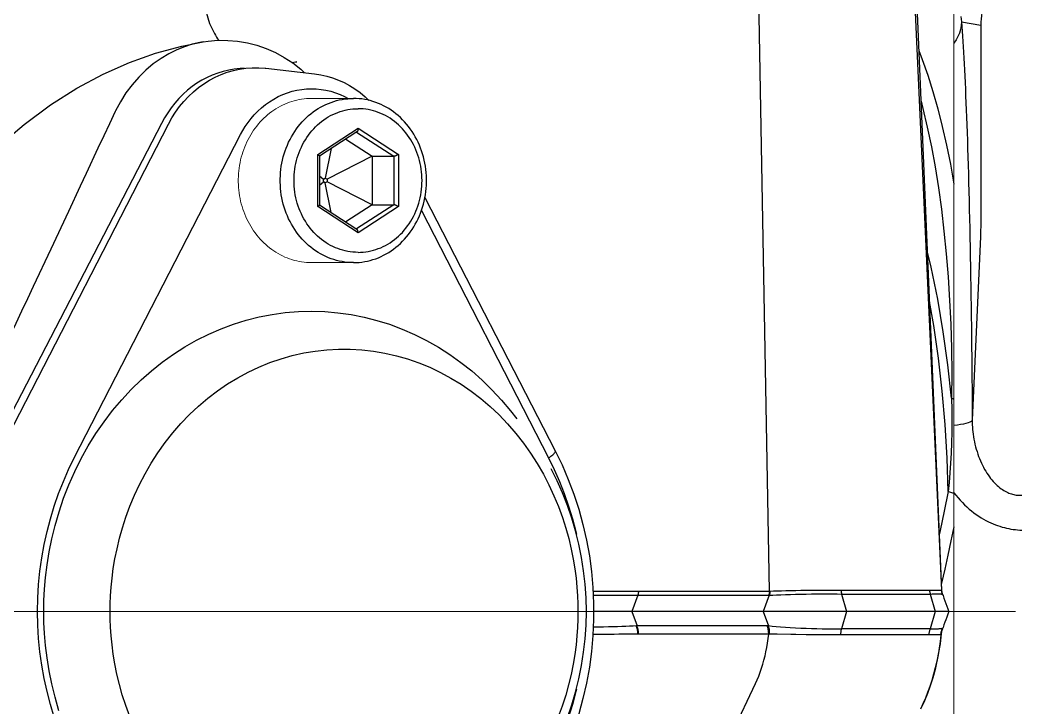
# Model space of a CAD drawing. Header units: millimetres. Extents: x 100 to 940, y 100 to 694.
# Drawn here: x 602.159 to 603.074, y 559.418 to 560.046 of the extents above; entities that cross this region are included whole.
import ezdxf

# ---------------------------------------------------------------- set-up
doc = ezdxf.new("R2010")
doc.units = ezdxf.units.MM
doc.linetypes.add('CENTER', pattern=[2, 1.25, -0.25, 0.25, -0.25])
for name, color, linetype, lineweight in [('CL', 1, 'CENTER', 9), ('DTM_AXIS', 7, 'Continuous', 9), ('OUTLINE', 6, 'Continuous', 9)]:
    doc.layers.add(name, color=color, linetype=linetype, lineweight=lineweight)

msp = doc.modelspace()

# ---------------------------------------------------------------- linework, layer by layer
at = {"color": 9, "linetype": 'Continuous'}
for p, q in [((602.84312, 559.52469), (602.83235, 560.13632)), ((603.01853, 560.04472), (603.03624, 560.04159)), ((603.03624, 560.04159), (603.03624, 559.86787)), ((602.32574, 560.02643), (602.32265, 560.02586)), ((602.4115, 560.00831), (602.40747, 560.0073)), ((602.24583, 559.9634), (602.2455, 559.96273)), ((602.20809, 559.6464), (602.36, 559.94172)), ((602.43045, 559.92364), (602.46729, 559.94751)), ((602.46601, 559.94399), (602.50009, 559.92191)), ((602.46729, 559.94751), (602.50413, 559.92364)), ((602.43045, 559.8759), (602.43045, 559.92364)), ((602.50009, 559.92191), (602.50009, 559.87764)), ((602.50413, 559.92364), (602.50413, 559.8759)), ((602.46729, 559.85203), (602.43045, 559.8759)), ((602.50009, 559.87764), (602.46601, 559.85555)), ((602.50413, 559.8759), (602.46729, 559.85203)), ((602.2027, 559.8715), (602.18657, 559.83716)), ((602.52519, 559.87225), (602.64137, 559.6464)), ((603.03587, 559.84858), (603.02837, 559.68098)), ((602.3574, 559.7196), (602.367, 559.72476)), ((603.00033, 559.53179), (603.00014, 559.53096)), ((602.68198, 559.52457), (602.6912, 559.52463)), ((602.6912, 559.52463), (602.70051, 559.52468)), ((602.70051, 559.52468), (602.70922, 559.52471)), ((602.70922, 559.52471), (602.71698, 559.52471)), ((602.72283, 559.52089), (602.71728, 559.50602)), ((602.72283, 559.52089), (602.84242, 559.5209)), ((602.72344, 559.52469), (602.84312, 559.52469)), ((602.8429, 559.52091), (602.83736, 559.50602)), ((602.84242, 559.5209), (602.8429, 559.52091)), ((602.84312, 559.52469), (602.84352, 559.5247)), ((602.90873, 559.52547), (602.98929, 559.52547)), ((602.90902, 559.522), (602.99005, 559.522)), ((602.90902, 559.522), (602.9135, 559.50602)), ((602.99005, 559.522), (602.99453, 559.50602)), ((602.99169, 559.52552), (602.99394, 559.52555)), ((602.99184, 559.52205), (602.99301, 559.52208)), ((602.99301, 559.52208), (602.99468, 559.52211)), ((602.99394, 559.52555), (602.99499, 559.52557)), ((602.99468, 559.52211), (602.99571, 559.52212)), ((602.99499, 559.52557), (602.99596, 559.52557)), ((602.99571, 559.52212), (602.99668, 559.52213)), ((602.99596, 559.52557), (602.99684, 559.52557)), ((602.99668, 559.52213), (602.99757, 559.52212)), ((602.99684, 559.52557), (602.99764, 559.52557)), ((603.00021, 559.52545), (603.00037, 559.52545)), ((603.00089, 559.52198), (603.00101, 559.52196)), ((603.00102, 559.52195), (603.00111, 559.52195)), ((603.00102, 559.52195), (603.00167, 559.52054)), ((602.71728, 559.50602), (602.72215, 559.49295)), ((602.83736, 559.50602), (602.84225, 559.4929)), ((602.9135, 559.50602), (602.90903, 559.49007)), ((602.99453, 559.50602), (602.99005, 559.49007)), ((602.72215, 559.49295), (602.72142, 559.49293)), ((602.84106, 559.49296), (602.72215, 559.49295)), ((603.00097, 559.48997), (603.00124, 559.49057)), ((602.72355, 559.48535), (602.7231, 559.48533)), ((602.84246, 559.48536), (602.72355, 559.48535)), ((602.98889, 559.4848), (602.90828, 559.48479)), ((602.99005, 559.49007), (602.90903, 559.49007)), ((602.99144, 559.48474), (602.98889, 559.4848)), ((602.9931, 559.48472), (602.99144, 559.48474)), ((602.99667, 559.49001), (602.99595, 559.48999)), ((602.99735, 559.49003), (602.99667, 559.49001)), ((602.99975, 559.48482), (602.99967, 559.48484)), ((602.99991, 559.48482), (602.99975, 559.48482)), ((602.72726, 559.22189), (602.83046, 559.4404)), ((602.98554, 559.42681), (602.98332, 559.4217)), ((602.98332, 559.4217), (602.98097, 559.41676))]:
    msp.add_line(p, q, dxfattribs=at)
at = {"color": 7, "linetype": 'Continuous'}
for p, q in [((602.97464, 560.13727), (603.00037, 559.52545)), ((602.32584, 560.02645), (602.32574, 560.02643)), ((602.38311, 560.00235), (602.42765, 559.99718)), ((602.28785, 559.952), (602.13607, 559.65918)), ((602.14216, 559.65602), (602.29408, 559.95134)), ((602.29052, 559.95692), (602.28785, 559.952)), ((602.46627, 559.94416), (602.43213, 559.92204)), ((602.45605, 559.93754), (602.48017, 559.92191)), ((602.43209, 559.92211), (602.43209, 559.87744)), ((602.4429, 559.92902), (602.43731, 559.90199)), ((602.48017, 559.92191), (602.43901, 559.90088)), ((602.48017, 559.92191), (602.50009, 559.92191)), ((602.48017, 559.92191), (602.48017, 559.87764)), ((602.43209, 559.90399), (602.4356, 559.90088)), ((602.43209, 559.89556), (602.4356, 559.89867)), ((602.4356, 559.90088), (602.43731, 559.90199)), ((602.4356, 559.89867), (602.4356, 559.90088)), ((602.43731, 559.89756), (602.4356, 559.89867)), ((602.43731, 559.90199), (602.43901, 559.90088)), ((602.43901, 559.89867), (602.43731, 559.89756)), ((602.4429, 559.87053), (602.43731, 559.89756)), ((602.43901, 559.90088), (602.43901, 559.89867)), ((602.48017, 559.87764), (602.43901, 559.89867)), ((602.52842, 559.88431), (602.64749, 559.65284)), ((602.43209, 559.87754), (602.46627, 559.85539)), ((602.48017, 559.87764), (602.45605, 559.86201)), ((602.48017, 559.87764), (602.50009, 559.87764)), ((603.00167, 559.52054), (603.00111, 559.52195)), ((603.00167, 559.52054), (603.00256, 559.51824)), ((602.71729, 559.50602), (602.68248, 559.50603)), ((603.00696, 559.50602), (602.71728, 559.50602)), ((603.00167, 559.49151), (603.00136, 559.49073)), ((603.00012, 559.48639), (603, 559.48561)), ((602.98464, 559.42444), (602.98162, 559.41797))]:
    msp.add_line(p, q, dxfattribs=at)
at = {"color": 9, "linetype": 'Continuous'}
for points in [[(602.97179, 560.147), (602.97203, 560.14384), (602.97222, 560.14073), (603.00021, 559.52545)], [(602.30575, 560.1318), (602.33171, 560.04311)], [(603.04076, 560.06723), (603.03982, 560.06447), (603.03899, 560.06168), (603.03826, 560.05886), (603.03765, 560.05603), (603.03714, 560.05318), (603.03675, 560.0503), (603.03647, 560.04741), (603.0363, 560.04451), (603.03624, 560.04159)], [(603.01809, 560.04948), (603.01828, 560.04713), (603.01853, 560.04472)], [(602.33171, 560.04311), (602.33252, 560.04126), (602.33335, 560.03944), (602.33422, 560.03764), (602.33512, 560.03588), (602.33604, 560.03415), (602.33699, 560.03245), (602.33798, 560.03079), (602.33898, 560.02917), (602.33983, 560.02786)], [(603.01853, 560.04472), (603.01829, 560.04128), (603.01767, 560.03788), (603.01669, 560.03455), (603.01534, 560.03132), (603.01365, 560.02823), (603.01163, 560.0253)], [(603.01853, 560.04472), (603.01885, 560.04051), (603.01917, 560.03613), (603.01948, 560.03158), (603.01979, 560.02686), (603.02009, 560.02196), (603.02039, 560.01691), (603.02069, 560.01171), (603.02098, 560.00635), (603.02126, 560.00083), (603.02155, 559.99517), (603.02182, 559.98934), (603.02209, 559.98333), (603.02236, 559.97715), (603.02263, 559.97078), (603.02289, 559.96424), (603.02315, 559.95752), (603.0234, 559.95062), (603.02365, 559.94356), (603.0239, 559.93633), (603.02414, 559.92895), (603.02437, 559.92141), (603.0246, 559.91373), (603.02483, 559.9059), (603.02505, 559.89794), (603.02526, 559.88984), (603.02547, 559.88162), (603.02567, 559.87328), (603.02587, 559.86483), (603.02606, 559.85627), (603.02624, 559.84762), (603.02642, 559.83888), (603.02659, 559.83004), (603.02675, 559.82113), (603.02691, 559.81215), (603.02706, 559.8031), (603.0272, 559.79399), (603.02733, 559.78486), (603.02746, 559.77568), (603.02758, 559.76644), (603.0277, 559.75716), (603.02781, 559.74782), (603.02791, 559.7384), (603.028, 559.72885), (603.02809, 559.71922), (603.02817, 559.70961), (603.02824, 559.70005)], [(602.32265, 560.02586), (602.31584, 560.02422), (602.3089, 560.02203), (602.30181, 560.01921), (602.29458, 560.01566), (602.28732, 560.01137), (602.28025, 560.00636), (602.27343, 560.00065), (602.26691, 559.99422), (602.26085, 559.98723), (602.2553, 559.97976), (602.25029, 559.9718), (602.24583, 559.9634)], [(602.97963, 560.01855), (602.98277, 560.01045), (602.98775, 559.99612), (602.99246, 559.9811), (602.9969, 559.96539), (603.00103, 559.94905), (603.00486, 559.9321), (603.0084, 559.91458), (603.01163, 559.89651)], [(602.40696, 560.00763), (602.40859, 560.00789), (602.4115, 560.00831)], [(602.36, 559.94172), (602.36204, 559.9455), (602.36432, 559.9492), (602.36682, 559.95281), (602.36956, 559.95636), (602.37253, 559.95982), (602.37571, 559.9631), (602.3791, 559.9662), (602.38269, 559.96913), (602.38644, 559.97182), (602.39034, 559.97425), (602.3944, 559.97644), (602.39854, 559.97834), (602.40276, 559.97995), (602.40708, 559.98128), (602.41143, 559.98232), (602.41582, 559.98306), (602.42025, 559.98351), (602.42469, 559.98366), (602.42912, 559.98351), (602.43355, 559.98307), (602.43794, 559.98234), (602.4423, 559.98131), (602.44661, 559.97998), (602.45084, 559.97838), (602.45498, 559.97648), (602.45814, 559.97477)], [(602.98158, 559.97217), (602.98331, 559.96556), (602.98731, 559.9484), (602.99101, 559.93058), (602.99438, 559.91214), (602.99744, 559.89311), (603.00017, 559.87353), (603.00255, 559.85344), (603.00461, 559.83285), (603.00632, 559.81179), (603.00768, 559.79032), (603.00869, 559.76845), (603.00934, 559.74622), (603.00963, 559.72368), (603.00954, 559.70088)], [(602.2455, 559.96273), (602.24029, 559.95169), (602.23503, 559.94052), (602.22974, 559.92923)], [(602.22974, 559.92923), (602.21897, 559.90619), (602.21355, 559.89461), (602.2027, 559.8715)], [(603.03624, 559.86787), (603.03622, 559.86507), (603.0362, 559.86236), (603.03616, 559.8597), (603.03612, 559.85713), (603.03607, 559.85472), (603.03601, 559.8525), (603.03594, 559.85046), (603.03587, 559.84858)], [(602.18657, 559.83716), (602.17058, 559.80309), (602.16526, 559.79175), (602.15994, 559.7804), (602.15461, 559.76903), (602.14926, 559.75763), (602.14387, 559.74615), (602.13306, 559.72312)], [(603.00954, 559.70088), (603.00618, 559.73134), (603.00193, 559.76151), (602.99682, 559.79131), (602.99084, 559.82066), (602.98733, 559.83556)], [(603.00632, 559.61553), (603.00543, 559.64626), (603.00366, 559.67688), (603.00102, 559.70733), (602.99751, 559.73754), (602.99314, 559.76744), (602.98927, 559.78927)], [(602.18027, 559.50602), (602.18035, 559.51596), (602.18087, 559.52634), (602.18186, 559.53718), (602.18326, 559.54857), (602.18512, 559.56041), (602.18755, 559.57244), (602.19056, 559.58468), (602.19415, 559.59711), (602.19832, 559.60948), (602.20312, 559.62176), (602.2085, 559.63398), (602.21442, 559.64588), (602.22087, 559.65742), (602.22786, 559.66864), (602.23528, 559.67941), (602.24312, 559.68968), (602.2514, 559.6995), (602.26008, 559.70882), (602.26915, 559.71765), (602.27861, 559.72598), (602.28842, 559.73377), (602.29858, 559.74102), (602.30908, 559.74773), (602.31984, 559.75384), (602.33086, 559.75934), (602.34214, 559.76424), (602.35359, 559.76851), (602.3652, 559.77212), (602.37699, 559.7751), (602.38886, 559.77741), (602.40081, 559.77906), (602.41285, 559.78006), (602.42489, 559.78038), (602.43693, 559.78004), (602.44896, 559.77903), (602.46092, 559.77736), (602.47278, 559.77503), (602.48457, 559.77203), (602.49618, 559.7684), (602.50762, 559.76412), (602.5189, 559.7592), (602.52991, 559.75369), (602.54066, 559.74756), (602.55115, 559.74084), (602.5613, 559.73357), (602.5711, 559.72577), (602.58055, 559.71742), (602.58961, 559.70858), (602.59828, 559.69924), (602.60655, 559.68941), (602.61226, 559.68192)], [(602.367, 559.72476), (602.37679, 559.72937), (602.38677, 559.73343), (602.39695, 559.73693), (602.40725, 559.73986), (602.41768, 559.74221), (602.42823, 559.74398), (602.43882, 559.74516), (602.44945, 559.74573), (602.46012, 559.74572), (602.47075, 559.74511), (602.48134, 559.74391), (602.49189, 559.74211), (602.50231, 559.73973), (602.5126, 559.73677), (602.52277, 559.73324), (602.53275, 559.72915), (602.54252, 559.72452), (602.55211, 559.71933), (602.56145, 559.71361), (602.57054, 559.70736), (602.57939, 559.70058), (602.58791, 559.69333), (602.59611, 559.68558), (602.60397, 559.67735), (602.61141, 559.66878), (602.6184, 559.65985), (602.62496, 559.65058), (602.63103, 559.64111), (602.6366, 559.63146), (602.64168, 559.62162), (602.64627, 559.61176), (602.65036, 559.60188), (602.65395, 559.59198), (602.6571, 559.58221), (602.65978, 559.5726), (602.66201, 559.56311), (602.66386, 559.55392), (602.66534, 559.54501), (602.66643, 559.53638), (602.66726, 559.52816), (602.66784, 559.52038), (602.66814, 559.513), (602.66817, 559.50602)], [(602.24088, 559.50602), (602.24091, 559.51305), (602.24121, 559.52048), (602.2418, 559.52831), (602.24263, 559.53658), (602.24374, 559.54525), (602.24523, 559.5542), (602.24711, 559.56343), (602.24936, 559.57295), (602.25206, 559.58259), (602.25523, 559.59238), (602.25885, 559.6023), (602.26296, 559.6122), (602.26758, 559.62207), (602.27269, 559.63192), (602.27829, 559.64157), (602.28439, 559.65103), (602.29097, 559.6603), (602.29799, 559.66922), (602.30545, 559.67777), (602.31334, 559.68597), (602.32155, 559.6937), (602.33008, 559.70093), (602.33894, 559.70768), (602.34805, 559.71391), (602.3574, 559.7196)], [(603.00954, 559.70088), (603.00979, 559.69034), (603.00986, 559.68005), (603.00976, 559.67002), (603.00952, 559.66027), (603.00913, 559.65079), (603.00861, 559.64157), (603.00796, 559.63261), (603.0072, 559.62393), (603.00632, 559.61553)], [(603.01163, 559.69992), (603.01124, 559.70007), (603.01087, 559.70022), (603.01051, 559.70038), (603.01017, 559.70054), (603.00985, 559.70071), (603.00954, 559.70088)], [(603.02824, 559.70005), (603.02839, 559.67884), (603.02845, 559.67669), (603.02857, 559.67452), (603.02874, 559.67234), (603.02895, 559.67015), (603.02923, 559.66794), (603.02956, 559.66569), (603.02994, 559.66342), (603.03039, 559.66115), (603.03089, 559.65886), (603.03145, 559.65658), (603.03206, 559.65433), (603.03273, 559.65212), (603.03344, 559.64993), (603.03421, 559.64779), (603.03502, 559.64569), (603.03587, 559.64362), (603.03677, 559.64161), (603.03771, 559.63966), (603.03868, 559.63776), (603.03969, 559.63592), (603.04074, 559.63414), (603.04181, 559.63243), (603.04291, 559.63078), (603.04403, 559.6292), (603.04518, 559.62769), (603.04635, 559.62626), (603.04753, 559.62489), (603.04874, 559.62359), (603.04995, 559.62237), (603.05118, 559.62122), (603.05241, 559.62014), (603.05364, 559.61914), (603.05487, 559.61823), (603.05608, 559.61739), (603.05728, 559.61663), (603.05847, 559.61594), (603.05963, 559.61533), (603.06078, 559.61478), (603.06192, 559.61429), (603.06304, 559.61385), (603.06415, 559.61348), (603.06525, 559.61316), (603.06634, 559.61288), (603.06742, 559.61266), (603.06849, 559.61248), (603.06956, 559.61235), (603.07062, 559.61226), (603.07168, 559.61222), (603.07274, 559.61222), (603.07379, 559.61227)], [(603.02837, 559.68098), (603.02802, 559.68033), (603.02727, 559.67969), (603.0261, 559.67906), (603.02455, 559.67845), (603.02262, 559.67787), (603.02033, 559.67732), (603.01772, 559.67682), (603.01481, 559.67636), (603.01163, 559.67595)], [(602.18978, 559.40962), (602.18626, 559.42122), (602.18319, 559.43297), (602.18058, 559.44489), (602.17842, 559.45697), (602.17674, 559.46913), (602.17554, 559.48137), (602.17481, 559.4937), (602.17457, 559.50602), (602.17481, 559.51834), (602.17554, 559.53066), (602.17674, 559.54291), (602.17842, 559.55507), (602.18057, 559.56715), (602.18318, 559.57907), (602.18625, 559.59082), (602.18978, 559.60242), (602.19373, 559.61379), (602.19809, 559.62489), (602.20288, 559.63576), (602.20809, 559.6464)], [(602.64137, 559.6464), (602.64244, 559.64711), (602.64342, 559.64782), (602.64432, 559.64851), (602.64513, 559.64917), (602.64583, 559.64981), (602.64642, 559.65042), (602.6469, 559.65098), (602.64725, 559.6515), (602.64747, 559.65196), (602.64757, 559.65237), (602.64754, 559.65271), (602.64749, 559.65284)], [(602.64137, 559.6464), (602.64658, 559.63577), (602.65136, 559.62489), (602.65573, 559.61379), (602.65967, 559.60243), (602.6632, 559.59083), (602.66627, 559.57907), (602.66676, 559.57685)], [(603.00632, 559.61553), (603.00277, 559.59779), (602.99909, 559.58), (602.99824, 559.57603)], [(603.01163, 559.61404), (603.01069, 559.61428), (603.00976, 559.61452), (603.00886, 559.61477), (603.00799, 559.61502), (603.00714, 559.61528), (603.00632, 559.61553)], [(603.01163, 559.61457), (603.01348, 559.61219), (603.01538, 559.60989), (603.01733, 559.60768), (603.01933, 559.60555), (603.02136, 559.60351), (603.02344, 559.60156), (603.02556, 559.59969), (603.02771, 559.59791), (603.02988, 559.59622), (603.03208, 559.59462), (603.0343, 559.59312), (603.03652, 559.59171), (603.03873, 559.59041), (603.04093, 559.58921), (603.04311, 559.5881), (603.04526, 559.58708), (603.04739, 559.58616), (603.0495, 559.58532), (603.05159, 559.58455), (603.05365, 559.58386), (603.0557, 559.58324), (603.05774, 559.58269), (603.05976, 559.5822), (603.06177, 559.58177), (603.06378, 559.5814), (603.06578, 559.58108), (603.06778, 559.58082), (603.06979, 559.58062), (603.07179, 559.58046), (603.07379, 559.58036)], [(603.01163, 559.58333), (603.00892, 559.57046), (603.00613, 559.55758), (603.00327, 559.54469), (603.00033, 559.53179)], [(602.68215, 559.52082), (602.68634, 559.52086), (602.69561, 559.52092)], [(602.69561, 559.52092), (602.70017, 559.52094), (602.70458, 559.52095), (602.70879, 559.52095), (602.71277, 559.52095), (602.71645, 559.52094), (602.71982, 559.52092), (602.72283, 559.52089)], [(602.71698, 559.52471), (602.72039, 559.5247), (602.72344, 559.52469)], [(602.72344, 559.52469), (602.72344, 559.52425), (602.72342, 559.52382), (602.72338, 559.52339), (602.72333, 559.52296), (602.72326, 559.52253), (602.72317, 559.52211), (602.72307, 559.5217), (602.72296, 559.52129), (602.72283, 559.52089)], [(602.84312, 559.52469), (602.8431, 559.52426), (602.84307, 559.52382), (602.84303, 559.52339), (602.84296, 559.52296), (602.84288, 559.52254), (602.84279, 559.52212), (602.84268, 559.5217), (602.84256, 559.5213), (602.84242, 559.5209)], [(602.84352, 559.5247), (602.84351, 559.52426), (602.84349, 559.52383), (602.84345, 559.5234), (602.8434, 559.52297), (602.84333, 559.52255), (602.84325, 559.52213), (602.84315, 559.52171), (602.84303, 559.52131), (602.8429, 559.52091)], [(602.8429, 559.52091), (602.84612, 559.52109), (602.84971, 559.52126), (602.85363, 559.52142), (602.85784, 559.52157), (602.86228, 559.5217), (602.86692, 559.52182), (602.87171, 559.52192), (602.87659, 559.522), (602.88151, 559.52206), (602.88642, 559.5221), (602.89127, 559.52212), (602.896, 559.52212), (602.90057, 559.5221), (602.90492, 559.52206), (602.90902, 559.522)], [(602.84352, 559.5247), (602.84669, 559.52483), (602.85022, 559.52495), (602.85409, 559.52507), (602.85823, 559.52518), (602.86262, 559.52527), (602.8672, 559.52536), (602.87193, 559.52543), (602.87674, 559.52549), (602.8816, 559.52553), (602.88645, 559.52556), (602.89124, 559.52557), (602.89591, 559.52557), (602.90041, 559.52555), (602.9047, 559.52552), (602.90873, 559.52547)], [(602.90873, 559.52547), (602.90873, 559.52507), (602.90873, 559.52467), (602.90874, 559.52428), (602.90876, 559.52388), (602.90879, 559.5235), (602.90884, 559.52311), (602.90889, 559.52273), (602.90895, 559.52236), (602.90902, 559.522)], [(602.98929, 559.52546), (602.9899, 559.52548), (602.99169, 559.52552)], [(602.98929, 559.52547), (602.98934, 559.52507), (602.98939, 559.52467), (602.98945, 559.52427), (602.98953, 559.52388), (602.98961, 559.5235), (602.98971, 559.52311), (602.98981, 559.52273), (602.98992, 559.52236), (602.99005, 559.522)], [(602.99005, 559.522), (602.99065, 559.52202), (602.99184, 559.52205)], [(602.99757, 559.52212), (602.99798, 559.52212), (602.99837, 559.52212), (602.99873, 559.52211), (602.99907, 559.5221), (602.99938, 559.52209), (602.99967, 559.52208), (602.99993, 559.52206), (603.00017, 559.52205), (603.00039, 559.52203), (603.00058, 559.52202), (603.00074, 559.522), (603.00089, 559.52198)], [(602.99764, 559.52557), (602.998, 559.52556), (602.99833, 559.52555), (602.99864, 559.52555), (602.99892, 559.52554), (602.99918, 559.52553), (602.99941, 559.52552), (602.99962, 559.52551), (602.9998, 559.52549), (602.99996, 559.52548), (603.00009, 559.52546), (603.00021, 559.52545)], [(603.00021, 559.52545), (603.00023, 559.52505), (603.00027, 559.52465), (603.00033, 559.52425), (603.0004, 559.52386), (603.00049, 559.52347), (603.0006, 559.52308), (603.00072, 559.5227), (603.00086, 559.52232), (603.00102, 559.52195)], [(602.19405, 559.41524), (602.19049, 559.42765), (602.18749, 559.43987), (602.18508, 559.45187), (602.18323, 559.46367), (602.18184, 559.47501), (602.18087, 559.48581), (602.18034, 559.49615), (602.18027, 559.50602)], [(602.25869, 559.41017), (602.25509, 559.42007), (602.25195, 559.42983), (602.24927, 559.43945), (602.24704, 559.44893), (602.24518, 559.45813), (602.24371, 559.46704), (602.24261, 559.47567), (602.24179, 559.48389), (602.24121, 559.49167), (602.2409, 559.49905), (602.24088, 559.50602)], [(602.66817, 559.50602), (602.66814, 559.499), (602.66783, 559.49157), (602.66724, 559.48374), (602.66641, 559.47547), (602.6653, 559.4668), (602.66381, 559.45785), (602.66194, 559.44862), (602.65969, 559.4391), (602.65698, 559.42946), (602.65381, 559.41967), (602.65019, 559.40974)], [(602.72142, 559.49293), (602.71855, 559.49276), (602.71536, 559.4926), (602.7119, 559.49245), (602.70819, 559.4923), (602.70427, 559.49215), (602.70018, 559.49202), (602.69596, 559.4919), (602.69165, 559.4918), (602.68728, 559.49172), (602.68291, 559.49166), (602.68217, 559.49165)], [(602.7231, 559.48533), (602.72304, 559.4862), (602.72295, 559.48707), (602.72282, 559.48794), (602.72267, 559.48879), (602.72248, 559.48964), (602.72226, 559.49048), (602.72201, 559.49131), (602.72173, 559.49213), (602.72142, 559.49293)], [(602.72355, 559.48535), (602.72352, 559.48623), (602.72346, 559.4871), (602.72336, 559.48796), (602.72324, 559.48882), (602.72308, 559.48967), (602.7229, 559.49051), (602.72268, 559.49134), (602.72243, 559.49215), (602.72215, 559.49295)], [(602.84225, 559.4929), (602.84205, 559.49292), (602.84185, 559.49293), (602.84165, 559.49294), (602.84146, 559.49295), (602.84126, 559.49296), (602.84106, 559.49296)], [(602.84246, 559.48536), (602.84243, 559.48623), (602.84237, 559.4871), (602.84228, 559.48797), (602.84215, 559.48883), (602.842, 559.48968), (602.84181, 559.49052), (602.84159, 559.49135), (602.84134, 559.49216), (602.84106, 559.49296)], [(602.84332, 559.4854), (602.84332, 559.48626), (602.84329, 559.48712), (602.84323, 559.48797), (602.84314, 559.48882), (602.84302, 559.48966), (602.84287, 559.49049), (602.84269, 559.49131), (602.84248, 559.49211), (602.84224, 559.4929)], [(602.90903, 559.49006), (602.90493, 559.49), (602.90058, 559.48998), (602.89602, 559.48999), (602.89129, 559.49003), (602.88645, 559.49012), (602.88153, 559.49024), (602.87659, 559.4904), (602.87168, 559.49059), (602.86686, 559.49082), (602.86216, 559.49109), (602.85764, 559.49139), (602.85335, 559.49172), (602.84932, 559.49208), (602.84561, 559.49247), (602.84225, 559.4929)], [(603.0013, 559.4906), (603.00104, 559.4905), (603.00072, 559.49041), (603.00036, 559.49033), (602.99997, 559.49026), (602.99955, 559.4902), (602.99907, 559.49015), (602.99855, 559.49011), (602.99797, 559.49007), (602.99735, 559.49003)], [(602.69234, 559.48516), (602.68779, 559.48517), (602.68188, 559.48518)], [(602.70545, 559.4852), (602.70121, 559.48518), (602.69234, 559.48516)], [(602.7231, 559.48533), (602.72016, 559.48529), (602.71689, 559.48526), (602.71332, 559.48524), (602.70545, 559.4852)], [(602.83046, 559.4404), (602.83196, 559.4437), (602.83336, 559.4471), (602.83469, 559.45058), (602.83592, 559.45417), (602.83707, 559.45784), (602.83813, 559.46159), (602.83909, 559.46541), (602.83996, 559.46931), (602.84074, 559.47325), (602.84141, 559.47724), (602.84198, 559.48128), (602.84246, 559.48536)], [(602.84332, 559.4854), (602.84317, 559.48541), (602.84303, 559.4854), (602.84289, 559.4854), (602.84275, 559.48539), (602.8426, 559.48538), (602.84246, 559.48536)], [(602.85015, 559.48523), (602.84656, 559.48531), (602.84332, 559.4854)], [(602.86718, 559.48491), (602.86261, 559.48499), (602.85015, 559.48523)], [(602.90828, 559.4848), (602.9043, 559.48475), (602.90006, 559.48472), (602.89561, 559.48471), (602.891, 559.48471), (602.88627, 559.48472), (602.88148, 559.48475), (602.87666, 559.48479), (602.86718, 559.48491)], [(602.90828, 559.48479), (602.90832, 559.4854), (602.90837, 559.486), (602.90843, 559.4866), (602.9085, 559.48719), (602.90858, 559.48778), (602.90867, 559.48836), (602.90878, 559.48894), (602.9089, 559.48951), (602.90903, 559.49007)], [(602.99975, 559.48482), (602.99904, 559.47868), (602.99817, 559.47257), (602.99713, 559.46651), (602.99593, 559.4605), (602.99457, 559.45457), (602.99305, 559.44875), (602.99139, 559.44306), (602.98958, 559.4375), (602.98763, 559.43208), (602.98554, 559.42681)], [(602.98889, 559.4848), (602.98897, 559.4854), (602.98907, 559.486), (602.98917, 559.4866), (602.98929, 559.48719), (602.98942, 559.48778), (602.98956, 559.48836), (602.98971, 559.48894), (602.98988, 559.48951), (602.99005, 559.49007)], [(602.99595, 559.48999), (602.99518, 559.48998), (602.99437, 559.48997), (602.99353, 559.48998), (602.99267, 559.48999), (602.99181, 559.49001), (602.99094, 559.49003), (602.99005, 559.49006)], [(602.99967, 559.48484), (602.99945, 559.48481), (602.99918, 559.48479), (602.99887, 559.48477), (602.99851, 559.48475), (602.9981, 559.48474), (602.99765, 559.48472), (602.99714, 559.48471), (602.99659, 559.48471), (602.99599, 559.4847), (602.99533, 559.4847), (602.99463, 559.4847), (602.9931, 559.48472)], [(602.99967, 559.48484), (602.99975, 559.4855), (602.99986, 559.48615), (602.99999, 559.4868), (603.00014, 559.48745), (603.00031, 559.48809), (603.00051, 559.48872), (603.00073, 559.48935), (603.00097, 559.48997)], [(602.99975, 559.48482), (602.99982, 559.48534), (602.9999, 559.48585), (602.99999, 559.48636), (603.0001, 559.48686), (603.00022, 559.48737), (603.00036, 559.48786), (603.00051, 559.48836), (603.00068, 559.48885), (603.00085, 559.48934)], [(602.66675, 559.43518), (602.66627, 559.43298), (602.6632, 559.42122), (602.65968, 559.40963), (602.65573, 559.39826), (602.65137, 559.38716), (602.64658, 559.37628), (602.64137, 559.36564)]]:
    msp.add_lwpolyline(points, dxfattribs=at)
at = {"color": 7, "linetype": 'Continuous'}
for points in [[(602.13437, 559.92723), (602.13799, 559.93053), (602.16232, 559.95111), (602.18648, 559.96889), (602.21049, 559.98408), (602.23442, 559.99689), (602.25838, 560.0075), (602.2824, 560.01603), (602.30648, 560.02258), (602.32584, 560.02645)], [(602.32573, 560.02643), (602.33037, 560.02712), (602.33932, 560.02786), (602.34832, 560.02784), (602.3573, 560.02707), (602.36619, 560.02554), (602.37493, 560.02329), (602.38349, 560.02032), (602.39183, 560.01663), (602.39992, 560.01224), (602.40766, 560.00717), (602.41501, 560.00146), (602.41852, 559.99824)], [(602.36348, 560.00223), (602.35947, 560.00209), (602.35429, 560.00157), (602.34917, 560.00072), (602.3441, 559.99953), (602.33908, 559.998), (602.33417, 559.99615), (602.32936, 559.99399), (602.32466, 559.9915), (602.32012, 559.98872), (602.31573, 559.98563), (602.3115, 559.98225), (602.30747, 559.97861), (602.30363, 559.9747), (602.29998, 559.97054), (602.29658, 559.96618), (602.29343, 559.96165), (602.29052, 559.95692)], [(602.29408, 559.95134), (602.29717, 559.95693), (602.30055, 559.96225), (602.30421, 559.9673), (602.30817, 559.97211), (602.31241, 559.97664), (602.31687, 559.98085), (602.32155, 559.98472), (602.32645, 559.98825), (602.33153, 559.99143), (602.3368, 559.99424), (602.34225, 559.99668), (602.34779, 559.99873), (602.35342, 560.00037), (602.35913, 560.0016), (602.36489, 560.00243), (602.37072, 560.00284), (602.37659, 560.00284), (602.38241, 560.00243), (602.3831, 560.00235)], [(602.42765, 559.99718), (602.43318, 559.99635), (602.43866, 559.99513), (602.44406, 559.99353), (602.44936, 559.99156), (602.45455, 559.98922), (602.4596, 559.98653), (602.46449, 559.98348), (602.4692, 559.98009), (602.47371, 559.97638), (602.47728, 559.97304)], [(602.46303, 559.82477), (602.46044, 559.82483), (602.45786, 559.825), (602.45528, 559.82528), (602.45271, 559.82568), (602.45016, 559.82618), (602.44762, 559.8268), (602.44511, 559.82752), (602.44263, 559.82836), (602.44018, 559.8293), (602.43776, 559.83035), (602.43538, 559.8315), (602.43304, 559.83275), (602.43075, 559.83411), (602.42851, 559.83556), (602.42631, 559.83711), (602.42418, 559.83876), (602.4221, 559.8405), (602.42008, 559.84232), (602.41813, 559.84423), (602.41624, 559.84623), (602.41443, 559.84831), (602.41269, 559.85046), (602.41102, 559.85269), (602.40943, 559.85499), (602.40792, 559.85735), (602.4065, 559.85978), (602.40516, 559.86227), (602.40391, 559.86482), (602.40275, 559.86742), (602.40167, 559.87007), (602.40069, 559.87276), (602.39981, 559.87549), (602.39902, 559.87826), (602.39832, 559.88107), (602.39772, 559.8839), (602.39722, 559.88675), (602.39682, 559.88962), (602.39652, 559.89251), (602.39632, 559.89541), (602.39622, 559.89832), (602.39622, 559.90123), (602.39632, 559.90414), (602.39652, 559.90704), (602.39682, 559.90992), (602.39722, 559.9128), (602.39772, 559.91565), (602.39832, 559.91848), (602.39902, 559.92128), (602.39981, 559.92405), (602.40069, 559.92679), (602.40167, 559.92948), (602.40275, 559.93213), (602.40391, 559.93473), (602.40516, 559.93727), (602.4065, 559.93976), (602.40792, 559.9422), (602.40943, 559.94456), (602.41102, 559.94686), (602.41269, 559.94909), (602.41443, 559.95124), (602.41624, 559.95332), (602.41813, 559.95532), (602.42008, 559.95723), (602.4221, 559.95905), (602.42418, 559.96079), (602.42631, 559.96244), (602.42851, 559.96399), (602.43075, 559.96544), (602.43304, 559.9668), (602.43538, 559.96805), (602.43776, 559.9692), (602.44018, 559.97025), (602.44263, 559.97119), (602.44511, 559.97203), (602.44762, 559.97275), (602.45016, 559.97337), (602.45271, 559.97387), (602.45528, 559.97427), (602.45786, 559.97455), (602.46044, 559.97472), (602.46303, 559.97477)], [(602.46303, 559.82477), (602.46563, 559.82483), (602.46821, 559.825), (602.47079, 559.82528), (602.47336, 559.82568), (602.47591, 559.82618), (602.47845, 559.8268), (602.48095, 559.82752), (602.48344, 559.82836), (602.48589, 559.8293), (602.48831, 559.83035), (602.49069, 559.8315), (602.49303, 559.83275), (602.49532, 559.83411), (602.49756, 559.83556), (602.49976, 559.83711), (602.50189, 559.83876), (602.50397, 559.8405), (602.50599, 559.84232), (602.50794, 559.84423), (602.50983, 559.84623), (602.51164, 559.84831), (602.51338, 559.85046), (602.51505, 559.85269), (602.51664, 559.85499), (602.51814, 559.85735), (602.51957, 559.85978), (602.52091, 559.86227), (602.52216, 559.86482), (602.52332, 559.86742), (602.52439, 559.87007), (602.52537, 559.87276), (602.52626, 559.87549), (602.52705, 559.87826), (602.52775, 559.88107), (602.52834, 559.8839), (602.52884, 559.88675), (602.52924, 559.88962), (602.52955, 559.89251), (602.52975, 559.89541), (602.52985, 559.89832), (602.52985, 559.90123), (602.52975, 559.90414), (602.52955, 559.90704), (602.52924, 559.90992), (602.52884, 559.9128), (602.52834, 559.91565), (602.52775, 559.91848), (602.52705, 559.92128), (602.52626, 559.92405), (602.52537, 559.92679), (602.52439, 559.92948), (602.52332, 559.93213), (602.52216, 559.93473), (602.52091, 559.93727), (602.51957, 559.93976), (602.51814, 559.9422), (602.51664, 559.94456), (602.51505, 559.94686), (602.51338, 559.94909), (602.51164, 559.95124), (602.50983, 559.95332), (602.50794, 559.95532), (602.50599, 559.95723), (602.50397, 559.95905), (602.50189, 559.96079), (602.49976, 559.96244), (602.49756, 559.96399), (602.49532, 559.96544), (602.49303, 559.9668), (602.49069, 559.96805), (602.48831, 559.9692), (602.48589, 559.97025), (602.48344, 559.97119), (602.48095, 559.97203), (602.47845, 559.97275), (602.47591, 559.97337), (602.47336, 559.97387), (602.47079, 559.97427), (602.46821, 559.97455), (602.46563, 559.97472), (602.46303, 559.97477)], [(602.46729, 559.83415), (602.46493, 559.8342), (602.46258, 559.83436), (602.46024, 559.83463), (602.45791, 559.835), (602.45559, 559.83548), (602.4533, 559.83606), (602.45102, 559.83674), (602.44877, 559.83753), (602.44656, 559.83841), (602.44437, 559.8394), (602.44222, 559.84049), (602.44012, 559.84167), (602.43806, 559.84294), (602.43604, 559.84431), (602.43407, 559.84577), (602.43216, 559.84731), (602.43031, 559.84894), (602.42852, 559.85065), (602.42679, 559.85244), (602.42512, 559.85432), (602.42352, 559.85626), (602.422, 559.85827), (602.42054, 559.86035), (602.41917, 559.8625), (602.41787, 559.8647), (602.41665, 559.86696), (602.41552, 559.86928), (602.41446, 559.87164), (602.4135, 559.87405), (602.41262, 559.8765), (602.41183, 559.87899), (602.41113, 559.88152), (602.41052, 559.88407), (602.41, 559.88665), (602.40958, 559.88925), (602.40924, 559.89186), (602.40901, 559.89449), (602.40887, 559.89713), (602.40882, 559.89977), (602.40887, 559.90242), (602.40901, 559.90506), (602.40924, 559.90768), (602.40958, 559.9103), (602.41, 559.9129), (602.41052, 559.91548), (602.41113, 559.91803), (602.41183, 559.92056), (602.41262, 559.92305), (602.4135, 559.9255), (602.41446, 559.92791), (602.41552, 559.93027), (602.41665, 559.93259), (602.41787, 559.93485), (602.41917, 559.93705), (602.42054, 559.9392), (602.422, 559.94128), (602.42352, 559.94329), (602.42512, 559.94523), (602.42679, 559.9471), (602.42852, 559.9489), (602.43031, 559.95061), (602.43216, 559.95224), (602.43407, 559.95378), (602.43604, 559.95524), (602.43806, 559.95661), (602.44012, 559.95788), (602.44222, 559.95906), (602.44437, 559.96015), (602.44656, 559.96113), (602.44877, 559.96202), (602.45102, 559.96281), (602.4533, 559.96349), (602.45559, 559.96407), (602.45791, 559.96455), (602.46024, 559.96492), (602.46258, 559.96519), (602.46493, 559.96535), (602.46729, 559.9654)], [(602.46729, 559.83415), (602.46965, 559.8342), (602.472, 559.83436), (602.47434, 559.83463), (602.47667, 559.835), (602.47899, 559.83548), (602.48128, 559.83606), (602.48356, 559.83674), (602.48581, 559.83753), (602.48802, 559.83841), (602.49021, 559.8394), (602.49236, 559.84049), (602.49446, 559.84167), (602.49653, 559.84294), (602.49854, 559.84431), (602.50051, 559.84577), (602.50242, 559.84731), (602.50427, 559.84894), (602.50606, 559.85065), (602.50779, 559.85244), (602.50946, 559.85432), (602.51106, 559.85626), (602.51258, 559.85827), (602.51404, 559.86035), (602.51541, 559.8625), (602.51671, 559.8647), (602.51793, 559.86696), (602.51906, 559.86928), (602.52012, 559.87164), (602.52108, 559.87405), (602.52196, 559.8765), (602.52275, 559.87899), (602.52345, 559.88152), (602.52406, 559.88407), (602.52458, 559.88665), (602.52501, 559.88925), (602.52534, 559.89186), (602.52557, 559.89449), (602.52571, 559.89713), (602.52576, 559.89977), (602.52571, 559.90242), (602.52557, 559.90506), (602.52534, 559.90768), (602.52501, 559.9103), (602.52458, 559.9129), (602.52406, 559.91548), (602.52345, 559.91803), (602.52275, 559.92056), (602.52196, 559.92305), (602.52108, 559.9255), (602.52012, 559.92791), (602.51906, 559.93027), (602.51793, 559.93259), (602.51671, 559.93485), (602.51541, 559.93705), (602.51404, 559.9392), (602.51258, 559.94128), (602.51106, 559.94329), (602.50946, 559.94523), (602.50779, 559.9471), (602.50606, 559.9489), (602.50427, 559.95061), (602.50242, 559.95224), (602.50051, 559.95378), (602.49854, 559.95524), (602.49653, 559.95661), (602.49446, 559.95788), (602.49236, 559.95906), (602.49021, 559.96015), (602.48802, 559.96113), (602.48581, 559.96202), (602.48356, 559.96281), (602.48128, 559.96349), (602.47899, 559.96407), (602.47667, 559.96455), (602.47434, 559.96492), (602.472, 559.96519), (602.46965, 559.96535), (602.46729, 559.9654)], [(602.46729, 559.94751), (602.46729, 559.94723), (602.46727, 559.94695), (602.46725, 559.94668), (602.46722, 559.94641), (602.46718, 559.94615), (602.46713, 559.94591), (602.46708, 559.94567), (602.46702, 559.94545), (602.46696, 559.94524), (602.46689, 559.94505), (602.46681, 559.94488), (602.46673, 559.94472), (602.46665, 559.94458), (602.46656, 559.94445), (602.46648, 559.94434), (602.46639, 559.94425), (602.4663, 559.94418), (602.46626, 559.94416)], [(602.43045, 559.92364), (602.43067, 559.9235), (602.43087, 559.92336), (602.43106, 559.92323), (602.43123, 559.92309), (602.43139, 559.92296), (602.43154, 559.92284), (602.43167, 559.92272), (602.43178, 559.92261), (602.43187, 559.92251), (602.43195, 559.92241), (602.43201, 559.92232), (602.43205, 559.92225), (602.43208, 559.92217), (602.43209, 559.92211), (602.43209, 559.9221)], [(602.50413, 559.92364), (602.5039, 559.9235), (602.50367, 559.92336), (602.50344, 559.92323), (602.5032, 559.92309), (602.50297, 559.92296), (602.50273, 559.92284), (602.5025, 559.92272), (602.50227, 559.92261), (602.50204, 559.92251), (602.50182, 559.92241), (602.50161, 559.92232), (602.50141, 559.92225), (602.50122, 559.92217), (602.50104, 559.92211), (602.50087, 559.92206), (602.50071, 559.92201), (602.50056, 559.92198), (602.50042, 559.92195), (602.5003, 559.92193), (602.50019, 559.92192), (602.50009, 559.92191)], [(602.43045, 559.8759), (602.43067, 559.87605), (602.43087, 559.87619), (602.43106, 559.87632), (602.43123, 559.87646), (602.43139, 559.87659), (602.43154, 559.87671), (602.43167, 559.87683), (602.43178, 559.87694), (602.43187, 559.87704), (602.43195, 559.87714), (602.43201, 559.87722), (602.43205, 559.8773), (602.43208, 559.87737), (602.43209, 559.87744), (602.43209, 559.87745)], [(602.50413, 559.8759), (602.5039, 559.87605), (602.50367, 559.87619), (602.50344, 559.87632), (602.5032, 559.87646), (602.50297, 559.87659), (602.50273, 559.87671), (602.5025, 559.87683), (602.50227, 559.87694), (602.50204, 559.87704), (602.50182, 559.87714), (602.50161, 559.87722), (602.50141, 559.8773), (602.50122, 559.87737), (602.50104, 559.87744), (602.50087, 559.87749), (602.50071, 559.87754), (602.50056, 559.87757), (602.50042, 559.8776), (602.5003, 559.87762), (602.50019, 559.87763), (602.50009, 559.87764)], [(602.46729, 559.85203), (602.46728, 559.85232), (602.46727, 559.8526), (602.46725, 559.85287), (602.46722, 559.85314), (602.46718, 559.8534), (602.46713, 559.85364), (602.46708, 559.85388), (602.46702, 559.8541), (602.46696, 559.85431), (602.46689, 559.8545), (602.46681, 559.85467), (602.46673, 559.85483), (602.46665, 559.85497), (602.46656, 559.8551), (602.46648, 559.85521), (602.46639, 559.8553), (602.4663, 559.85537), (602.46626, 559.85539)], [(602.64749, 559.65284), (602.65374, 559.63997), (602.6594, 559.62677), (602.66447, 559.61328), (602.66894, 559.59952), (602.67278, 559.58552), (602.676, 559.57133), (602.67859, 559.55698), (602.68054, 559.54251), (602.68183, 559.52794), (602.68248, 559.51333), (602.68248, 559.49869), (602.68183, 559.48407), (602.68053, 559.46951), (602.67859, 559.45504), (602.676, 559.44069), (602.67278, 559.42651), (602.66893, 559.41252), (602.66447, 559.39876), (602.6594, 559.38527), (602.65374, 559.37208), (602.64749, 559.35921)], [(602.67585, 559.50602), (602.67557, 559.51846), (602.67475, 559.53087), (602.67339, 559.54322), (602.67149, 559.55547), (602.66905, 559.56761), (602.66608, 559.5796), (602.66259, 559.59141), (602.65858, 559.60301), (602.65407, 559.61438), (602.64907, 559.62549), (602.64358, 559.63632)], [(603.00037, 559.52545), (603.00039, 559.52506), (603.00043, 559.52467), (603.00048, 559.52427), (603.00055, 559.52388), (603.00063, 559.52349), (603.00073, 559.5231), (603.00084, 559.52271), (603.00097, 559.52233), (603.00111, 559.52195)], [(603.00256, 559.51824), (603.00345, 559.5159), (603.00433, 559.5135), (603.00521, 559.51106), (603.00609, 559.50857), (603.00696, 559.50602)], [(602.63764, 559.36525), (602.6436, 559.37576), (602.64908, 559.38659), (602.65408, 559.3977), (602.65859, 559.40907), (602.6626, 559.42068), (602.66609, 559.43249), (602.66905, 559.44447), (602.67149, 559.4566), (602.67339, 559.46886), (602.67475, 559.4812), (602.67557, 559.49359), (602.67585, 559.50602)], [(603.00696, 559.50602), (603.00609, 559.50349), (603.00522, 559.501), (603.00434, 559.49856), (603.00345, 559.49616), (603.00256, 559.49381), (603.00167, 559.49151)], [(603.00136, 559.49073), (603.00125, 559.49046), (603.00115, 559.4902), (603.00107, 559.48996), (603.00098, 559.48973), (603.00091, 559.48952), (603.00085, 559.48932)], [(603, 559.48561), (602.99894, 559.47662), (602.99769, 559.46859), (602.99617, 559.46073), (602.99437, 559.453), (602.99229, 559.44545), (602.98997, 559.43816), (602.98743, 559.43116), (602.98464, 559.42444)], [(603.00085, 559.48932), (603.00063, 559.48861), (603.00044, 559.48789), (603.00027, 559.48715), (603.00012, 559.48639)]]:
    msp.add_lwpolyline(points, dxfattribs=at)
at = {"layer": 'CL'}
msp.add_line((605.06781, 559.50603), (599.40337, 559.50603), dxfattribs=at)
at = {"layer": 'DTM_AXIS', "color": 7, "linetype": 'Continuous'}
for p, q in [((602.42473, 559.97477), (602.46303, 559.97477)), ((602.42473, 559.82477), (602.46303, 559.82477))]:
    msp.add_line(p, q, dxfattribs=at)
msp.add_lwpolyline([(602.42473, 559.82477), (602.42247, 559.82482), (602.42021, 559.82495), (602.41797, 559.82516), (602.41573, 559.82546), (602.41349, 559.82584), (602.41128, 559.82631), (602.40907, 559.82686), (602.40689, 559.8275), (602.40472, 559.82821), (602.40258, 559.82901), (602.40046, 559.82989), (602.39838, 559.83085), (602.39632, 559.83189), (602.39429, 559.83301), (602.3923, 559.8342), (602.39034, 559.83546), (602.38843, 559.83681), (602.38655, 559.83822), (602.38472, 559.8397), (602.38294, 559.84125), (602.3812, 559.84287), (602.37951, 559.84455), (602.37788, 559.8463), (602.37629, 559.8481), (602.37477, 559.84997), (602.3733, 559.85189), (602.37188, 559.85387), (602.37053, 559.8559), (602.36924, 559.85798), (602.36802, 559.8601), (602.36686, 559.86227), (602.36576, 559.86449), (602.36473, 559.86674), (602.36377, 559.86904), (602.36288, 559.87137), (602.36206, 559.87373), (602.36132, 559.87612), (602.36064, 559.87854), (602.36004, 559.88098), (602.35951, 559.88344), (602.35905, 559.88592), (602.35867, 559.88842), (602.35837, 559.89093), (602.35814, 559.89345), (602.35799, 559.89598), (602.35791, 559.89851), (602.35791, 559.90104), (602.35799, 559.90357), (602.35814, 559.9061), (602.35837, 559.90862), (602.35867, 559.91113), (602.35905, 559.91363), (602.35951, 559.91611), (602.36004, 559.91857), (602.36064, 559.92101), (602.36132, 559.92343), (602.36206, 559.92582), (602.36288, 559.92818), (602.36377, 559.93051), (602.36473, 559.9328), (602.36576, 559.93506), (602.36686, 559.93728), (602.36802, 559.93945), (602.36924, 559.94157), (602.37053, 559.94365), (602.37188, 559.94568), (602.3733, 559.94766), (602.37477, 559.94958), (602.37629, 559.95145), (602.37788, 559.95325), (602.37951, 559.955), (602.3812, 559.95668), (602.38294, 559.9583), (602.38472, 559.95985), (602.38655, 559.96133), (602.38843, 559.96274), (602.39034, 559.96408), (602.3923, 559.96535), (602.39429, 559.96654), (602.39632, 559.96766), (602.39838, 559.9687), (602.40046, 559.96966), (602.40258, 559.97054), (602.40472, 559.97133), (602.40689, 559.97205), (602.40907, 559.97269), (602.41128, 559.97324), (602.41349, 559.97371), (602.41573, 559.97409), (602.41797, 559.97439), (602.42021, 559.9746), (602.42247, 559.97473), (602.42473, 559.97477)], dxfattribs=at)
at = {"layer": 'OUTLINE'}
msp.add_line((603.01163, 558.88383), (603.01163, 560.12476), dxfattribs=at)

doc.saveas('drawing.dxf')
